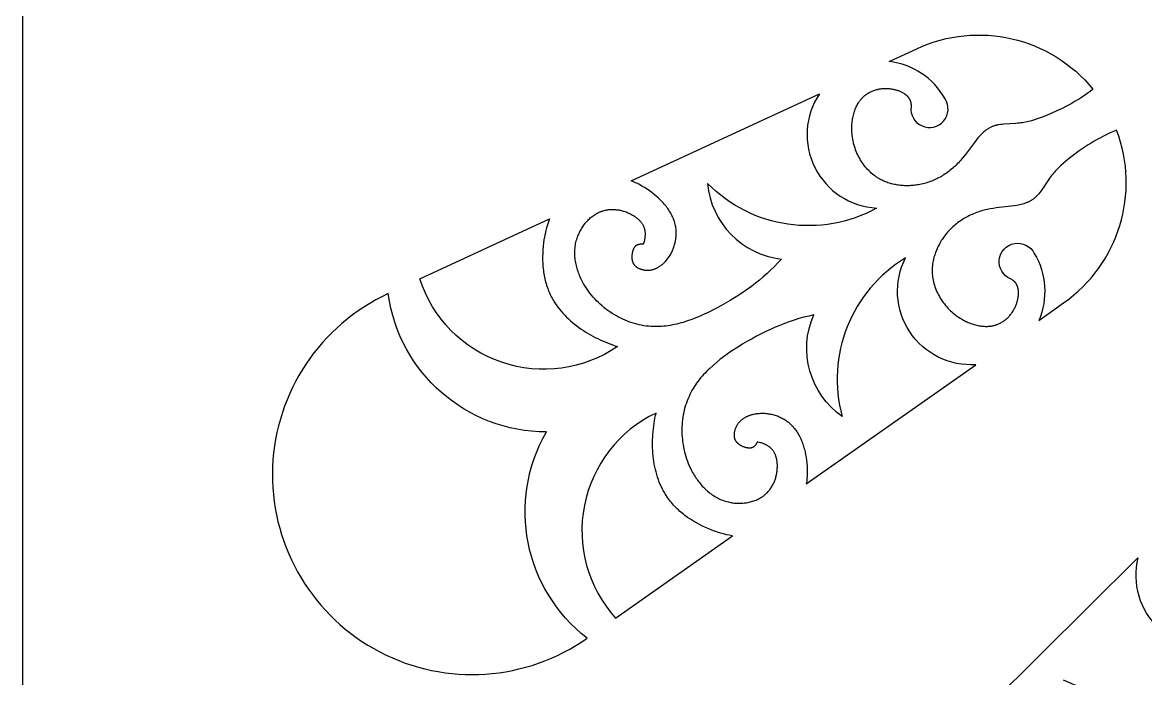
# Model space of a CAD drawing. Extents: x 55 to 271, y 60 to 279.
# Drawn here: x 54.8 to 108.2, y 109.6 to 140.7 of the extents above; entities that cross this region are included whole.
import ezdxf

# ---------------------------------------------------------------- set-up
doc = ezdxf.new("R2010")
doc.units = 0
doc.layers.get('0').update_dxf_attribs({"color": 1, "linetype": 'CONTINUOUS'})

msp = doc.modelspace()

# ---------------------------------------------------------------- linework, layer by layer
msp.add_lwpolyline([(54.848, 59.766), (270.707, 59.766), (270.707, 278.661), (54.848, 278.661)], close=True)
for points in [[(97.334, 139.485, -0.342621), (105.705, 137.559), (105.571, 137.456), (105.434, 137.357), (105.294, 137.26), (105.153, 137.166), (105.009, 137.074), (104.864, 136.986), (104.716, 136.901), (104.567, 136.818), (104.417, 136.738), (104.265, 136.661), (103.957, 136.514), (103.645, 136.378), (103.33, 136.251), (103.058, 136.152), (102.92, 136.106), (102.781, 136.064), (102.641, 136.027), (102.57, 136.01), (102.499, 135.994), (102.427, 135.98), (102.355, 135.967), (102.282, 135.956), (102.209, 135.946), (102.127, 135.938), (102.046, 135.931), (101.473, 135.897), (101.393, 135.889), (101.315, 135.88), (101.237, 135.869), (101.199, 135.862), (101.161, 135.854), (101.124, 135.846), (101.087, 135.837), (101.05, 135.827), (101.014, 135.817), (100.979, 135.805), (100.944, 135.792), (100.915, 135.781), (100.886, 135.769), (100.858, 135.756), (100.83, 135.742), (100.802, 135.728), (100.775, 135.713), (100.748, 135.697), (100.721, 135.681), (100.694, 135.664), (100.668, 135.646), (100.643, 135.628), (100.617, 135.61), (100.592, 135.59), (100.567, 135.57), (100.518, 135.529), (100.47, 135.486), (100.423, 135.441), (100.376, 135.395), (100.33, 135.346), (100.285, 135.296), (100.241, 135.245), (100.154, 135.139), (100.068, 135.029), (99.643, 134.454), (99.555, 134.341), (99.464, 134.231), (99.414, 134.173), (99.363, 134.116), (99.311, 134.061), (99.258, 134.006), (99.205, 133.953), (99.15, 133.901), (99.095, 133.851), (99.039, 133.801), (98.982, 133.753), (98.925, 133.706), (98.866, 133.661), (98.807, 133.617), (98.747, 133.574), (98.687, 133.532), (98.625, 133.492), (98.563, 133.453), (98.501, 133.416), (98.437, 133.38), (98.373, 133.345), (98.308, 133.312), (98.243, 133.28), (98.177, 133.25), (98.11, 133.221), (98.042, 133.193), (97.974, 133.168), (97.906, 133.143), (97.836, 133.121), (97.767, 133.099), (97.696, 133.08), (97.625, 133.062), (97.554, 133.045), (97.482, 133.03), (97.421, 133.019), (97.361, 133.009), (97.3, 133), (97.239, 132.993), (97.178, 132.986), (97.116, 132.981), (97.054, 132.977), (96.993, 132.974), (96.931, 132.972), (96.869, 132.971), (96.807, 132.972), (96.745, 132.974), (96.684, 132.977), (96.622, 132.982), (96.56, 132.987), (96.499, 132.994), (96.438, 133.003), (96.377, 133.012), (96.317, 133.023), (96.257, 133.035), (96.197, 133.049), (96.138, 133.064), (96.079, 133.08), (96.02, 133.098), (95.962, 133.117), (95.905, 133.137), (95.848, 133.159), (95.792, 133.182), (95.737, 133.206), (95.682, 133.232), (95.628, 133.26), (95.574, 133.288), (95.539, 133.309), (95.504, 133.33), (95.469, 133.351), (95.434, 133.374), (95.4, 133.397), (95.367, 133.42), (95.334, 133.444), (95.301, 133.469), (95.236, 133.52), (95.174, 133.574), (95.112, 133.63), (95.053, 133.688), (94.996, 133.748), (94.94, 133.81), (94.886, 133.874), (94.834, 133.939), (94.784, 134.007), (94.736, 134.076), (94.69, 134.147), (94.646, 134.22), (94.605, 134.294), (94.565, 134.369), (94.527, 134.446), (94.492, 134.524), (94.459, 134.603), (94.428, 134.684), (94.399, 134.765), (94.373, 134.848), (94.349, 134.931), (94.328, 135.015), (94.309, 135.1), (94.292, 135.186), (94.278, 135.272), (94.267, 135.359), (94.258, 135.446), (94.252, 135.533), (94.249, 135.595), (94.247, 135.657), (94.247, 135.718), (94.249, 135.78), (94.251, 135.842), (94.255, 135.903), (94.26, 135.964), (94.267, 136.025), (94.275, 136.086), (94.284, 136.146), (94.295, 136.206), (94.307, 136.265), (94.321, 136.324), (94.336, 136.382), (94.352, 136.44), (94.37, 136.496), (94.39, 136.552), (94.41, 136.607), (94.433, 136.662), (94.456, 136.715), (94.481, 136.767), (94.508, 136.818), (94.536, 136.868), (94.566, 136.916), (94.581, 136.94), (94.597, 136.964), (94.613, 136.987), (94.63, 137.01), (94.647, 137.032), (94.664, 137.054), (94.682, 137.076), (94.7, 137.098), (94.718, 137.119), (94.737, 137.139), (94.756, 137.159), (94.776, 137.179), (94.796, 137.199), (94.816, 137.218), (94.837, 137.236), (94.858, 137.254), (94.89, 137.281), (94.924, 137.306), (94.958, 137.33), (94.992, 137.353), (95.028, 137.375), (95.064, 137.397), (95.101, 137.417), (95.139, 137.436), (95.177, 137.454), (95.216, 137.471), (95.255, 137.487), (95.295, 137.502), (95.336, 137.516), (95.377, 137.529), (95.419, 137.54), (95.461, 137.551), (95.504, 137.561), (95.547, 137.569), (95.591, 137.576), (95.634, 137.582), (95.679, 137.587), (95.723, 137.591), (95.768, 137.594), (95.813, 137.596), (95.858, 137.596), (95.904, 137.595), (95.95, 137.593), (95.996, 137.59), (96.042, 137.586), (96.088, 137.58), (96.134, 137.574), (96.18, 137.566), (96.216, 137.559), (96.251, 137.551), (96.286, 137.543), (96.321, 137.534), (96.356, 137.524), (96.391, 137.514), (96.426, 137.502), (96.46, 137.49), (96.493, 137.478), (96.526, 137.464), (96.559, 137.45), (96.591, 137.435), (96.623, 137.419), (96.654, 137.403), (96.684, 137.386), (96.713, 137.368), (96.742, 137.349), (96.769, 137.33), (96.783, 137.32), (96.796, 137.309), (96.809, 137.299), (96.822, 137.288), (96.835, 137.278), (96.847, 137.267), (96.859, 137.256), (96.87, 137.244), (96.882, 137.233), (96.893, 137.221), (96.904, 137.209), (96.914, 137.197), (96.924, 137.185), (96.934, 137.172), (96.944, 137.16), (96.953, 137.147), (96.962, 137.134), (96.971, 137.12), (96.979, 137.107), (96.987, 137.093), (96.994, 137.079), (97.001, 137.065), (97.008, 137.051), (97.014, 137.037), (97.02, 137.022), (97.026, 137.007), (97.031, 136.992), (97.036, 136.977), (97.04, 136.962), (97.044, 136.947), (97.047, 136.932), (97.05, 136.917), (97.053, 136.901), (97.056, 136.886), (97.058, 136.87), (97.06, 136.855), (97.061, 136.839), (97.062, 136.823), (97.064, 136.792), (97.065, 136.76), (97.064, 136.729, 1.435159), (98.675, 137.1, 0.241668), (96.02, 138.876)], [(92.707, 137.34, 0.580389), (95.427, 131.91, -0.336677), (87.397, 133.082, 0.356742), (90.903, 129.488), (90.739, 129.31), (90.571, 129.136), (90.399, 128.968), (90.222, 128.804), (90.041, 128.644), (89.857, 128.489), (89.668, 128.337), (89.476, 128.19), (89.28, 128.047), (89.08, 127.908), (88.877, 127.773), (88.671, 127.641), (88.461, 127.513), (88.248, 127.389), (88.032, 127.268), (87.812, 127.15), (87.429, 126.955), (87.234, 126.863), (87.038, 126.776), (86.84, 126.693), (86.64, 126.616), (86.439, 126.545), (86.237, 126.48), (86.135, 126.451), (86.034, 126.424), (85.932, 126.399), (85.829, 126.375), (85.727, 126.354), (85.624, 126.336), (85.522, 126.319), (85.419, 126.305), (85.316, 126.294), (85.212, 126.285), (85.109, 126.279), (85.006, 126.276), (84.902, 126.275), (84.799, 126.278), (84.695, 126.283), (84.592, 126.291), (84.479, 126.304), (84.367, 126.321), (84.254, 126.341), (84.142, 126.365), (84.031, 126.392), (83.919, 126.423), (83.809, 126.457), (83.699, 126.494), (83.59, 126.535), (83.482, 126.579), (83.375, 126.626), (83.269, 126.676), (83.164, 126.73), (83.061, 126.786), (82.959, 126.846), (82.858, 126.908), (82.759, 126.973), (82.662, 127.041), (82.567, 127.112), (82.474, 127.185), (82.382, 127.261), (82.293, 127.339), (82.206, 127.42), (82.122, 127.504), (82.039, 127.59), (81.96, 127.678), (81.883, 127.769), (81.809, 127.861), (81.737, 127.956), (81.669, 128.053), (81.604, 128.153), (81.541, 128.254), (81.505, 128.316), (81.47, 128.379), (81.437, 128.442), (81.405, 128.506), (81.374, 128.571), (81.344, 128.637), (81.316, 128.702), (81.289, 128.769), (81.264, 128.835), (81.24, 128.903), (81.218, 128.97), (81.198, 129.038), (81.179, 129.106), (81.162, 129.175), (81.146, 129.243), (81.132, 129.312), (81.12, 129.382), (81.11, 129.451), (81.102, 129.52), (81.095, 129.59), (81.091, 129.66), (81.088, 129.729), (81.088, 129.799), (81.089, 129.869), (81.093, 129.938), (81.098, 130.008), (81.106, 130.077), (81.116, 130.146), (81.128, 130.215), (81.143, 130.284), (81.16, 130.352), (81.179, 130.42), (81.196, 130.475), (81.215, 130.53), (81.235, 130.584), (81.257, 130.638), (81.28, 130.692), (81.304, 130.745), (81.33, 130.797), (81.358, 130.849), (81.386, 130.9), (81.416, 130.95), (81.447, 131), (81.48, 131.049), (81.514, 131.097), (81.549, 131.144), (81.585, 131.19), (81.622, 131.234), (81.661, 131.278), (81.7, 131.32), (81.741, 131.362), (81.783, 131.402), (81.825, 131.44), (81.869, 131.477), (81.914, 131.513), (81.959, 131.547), (82.006, 131.579), (82.053, 131.61), (82.102, 131.639), (82.126, 131.653), (82.151, 131.667), (82.176, 131.68), (82.201, 131.692), (82.226, 131.704), (82.252, 131.716), (82.277, 131.727), (82.303, 131.737), (82.329, 131.748), (82.355, 131.757), (82.398, 131.771), (82.441, 131.785), (82.484, 131.796), (82.528, 131.807), (82.572, 131.816), (82.616, 131.824), (82.661, 131.83), (82.705, 131.835), (82.751, 131.84), (82.796, 131.842), (82.841, 131.844), (82.887, 131.844), (82.932, 131.843), (82.978, 131.841), (83.024, 131.838), (83.069, 131.834), (83.115, 131.828), (83.161, 131.821), (83.206, 131.813), (83.252, 131.804), (83.297, 131.794), (83.342, 131.783), (83.387, 131.77), (83.432, 131.756), (83.476, 131.742), (83.521, 131.726), (83.565, 131.709), (83.608, 131.691), (83.651, 131.672), (83.694, 131.652), (83.736, 131.631), (83.778, 131.609), (83.828, 131.58), (83.878, 131.55), (83.927, 131.518), (83.974, 131.485), (83.997, 131.468), (84.02, 131.45), (84.042, 131.432), (84.064, 131.414), (84.085, 131.395), (84.106, 131.376), (84.127, 131.357), (84.147, 131.337), (84.166, 131.317), (84.185, 131.297), (84.204, 131.276), (84.222, 131.254), (84.239, 131.233), (84.255, 131.211), (84.271, 131.189), (84.286, 131.166), (84.301, 131.143), (84.314, 131.12), (84.328, 131.096), (84.34, 131.072), (84.351, 131.047), (84.362, 131.023), (84.372, 130.997), (84.381, 130.972), (84.388, 130.949), (84.395, 130.925), (84.401, 130.902), (84.406, 130.878), (84.411, 130.854), (84.415, 130.829), (84.418, 130.805), (84.421, 130.78), (84.423, 130.755), (84.425, 130.73), (84.426, 130.705), (84.426, 130.68), (84.426, 130.655), (84.425, 130.63), (84.424, 130.604), (84.422, 130.579), (84.42, 130.554), (84.418, 130.529), (84.414, 130.503), (84.411, 130.478), (84.407, 130.453), (84.402, 130.428), (84.392, 130.378), (84.38, 130.329), (84.366, 130.28), (84.352, 130.233), (84.335, 130.186), (84.313, 130.188), (84.291, 130.19), (84.269, 130.191), (84.246, 130.191), (84.234, 130.191), (84.223, 130.19), (84.211, 130.19), (84.2, 130.189), (84.189, 130.188), (84.177, 130.187), (84.166, 130.185), (84.155, 130.183), (84.143, 130.181), (84.132, 130.179), (84.121, 130.177), (84.11, 130.174), (84.099, 130.171), (84.089, 130.168), (84.078, 130.164), (84.068, 130.161), (84.058, 130.157), (84.048, 130.152), (84.038, 130.148), (84.028, 130.143), (84.019, 130.138), (84.009, 130.132), (84.005, 130.129), (84, 130.127), (83.996, 130.124), (83.992, 130.121), (83.987, 130.117), (83.983, 130.114), (83.978, 130.11), (83.974, 130.107), (83.97, 130.103), (83.965, 130.099), (83.961, 130.096), (83.957, 130.092), (83.953, 130.088), (83.949, 130.084), (83.942, 130.075), (83.934, 130.067), (83.927, 130.058), (83.92, 130.049), (83.914, 130.04), (83.908, 130.03), (83.901, 130.02), (83.895, 130.01), (83.89, 130), (83.884, 129.989), (83.879, 129.979), (83.874, 129.968), (83.869, 129.957), (83.865, 129.946), (83.86, 129.934), (83.856, 129.923), (83.852, 129.911), (83.844, 129.888), (83.837, 129.864), (83.831, 129.84), (83.825, 129.815), (83.82, 129.791), (83.814, 129.755), (83.808, 129.719), (83.804, 129.683), (83.801, 129.647), (83.8, 129.629), (83.799, 129.612), (83.799, 129.594), (83.799, 129.576), (83.799, 129.559), (83.8, 129.541), (83.801, 129.524), (83.802, 129.507), (83.804, 129.49), (83.806, 129.473), (83.809, 129.456), (83.812, 129.439), (83.815, 129.423), (83.819, 129.406), (83.823, 129.39), (83.828, 129.375), (83.833, 129.359), (83.839, 129.344), (83.845, 129.328), (83.851, 129.313), (83.858, 129.299), (83.865, 129.284), (83.869, 129.277), (83.873, 129.27), (83.878, 129.263), (83.882, 129.256), (83.888, 129.247), (83.895, 129.237), (83.901, 129.228), (83.908, 129.219), (83.915, 129.21), (83.923, 129.201), (83.931, 129.192), (83.938, 129.184), (83.946, 129.175), (83.955, 129.167), (83.963, 129.159), (83.972, 129.151), (83.981, 129.144), (83.99, 129.136), (83.999, 129.128), (84.009, 129.121), (84.018, 129.114), (84.028, 129.107), (84.038, 129.1), (84.048, 129.094), (84.059, 129.087), (84.069, 129.081), (84.09, 129.069), (84.112, 129.057), (84.135, 129.046), (84.157, 129.036), (84.181, 129.026), (84.204, 129.017), (84.229, 129.008), (84.253, 129.001), (84.278, 128.994), (84.303, 128.987), (84.328, 128.981), (84.353, 128.976), (84.379, 128.971), (84.404, 128.967), (84.43, 128.964), (84.456, 128.962), (84.481, 128.96), (84.507, 128.958), (84.533, 128.958), (84.558, 128.958), (84.584, 128.958), (84.613, 128.96), (84.643, 128.963), (84.672, 128.966), (84.702, 128.97), (84.73, 128.976), (84.759, 128.982), (84.787, 128.988), (84.815, 128.996), (84.843, 129.004), (84.87, 129.014), (84.897, 129.024), (84.924, 129.034), (84.95, 129.046), (84.976, 129.058), (85.002, 129.071), (85.028, 129.084), (85.053, 129.098), (85.078, 129.113), (85.102, 129.128), (85.126, 129.144), (85.15, 129.16), (85.174, 129.177), (85.197, 129.195), (85.22, 129.213), (85.243, 129.231), (85.265, 129.25), (85.287, 129.269), (85.308, 129.289), (85.33, 129.309), (85.35, 129.33), (85.391, 129.372), (85.427, 129.413), (85.462, 129.454), (85.496, 129.496), (85.528, 129.539), (85.559, 129.584), (85.589, 129.629), (85.618, 129.675), (85.645, 129.722), (85.671, 129.769), (85.696, 129.818), (85.719, 129.866), (85.741, 129.916), (85.762, 129.966), (85.781, 130.017), (85.799, 130.068), (85.816, 130.12), (85.831, 130.172), (85.845, 130.224), (85.858, 130.276), (85.869, 130.329), (85.879, 130.382), (85.887, 130.435), (85.894, 130.489), (85.9, 130.542), (85.904, 130.595), (85.906, 130.648), (85.908, 130.702), (85.907, 130.755), (85.905, 130.807), (85.902, 130.86), (85.897, 130.912), (85.891, 130.964), (85.887, 130.996), (85.881, 131.027), (85.876, 131.058), (85.87, 131.089), (85.856, 131.15), (85.839, 131.211), (85.821, 131.272), (85.801, 131.331), (85.779, 131.39), (85.755, 131.449), (85.729, 131.507), (85.702, 131.564), (85.673, 131.62), (85.642, 131.676), (85.609, 131.731), (85.575, 131.786), (85.539, 131.84), (85.502, 131.893), (85.464, 131.945), (85.424, 131.997), (85.382, 132.048), (85.34, 132.099), (85.296, 132.148), (85.251, 132.197), (85.206, 132.245), (85.159, 132.293), (85.111, 132.339), (85.062, 132.385), (84.961, 132.474), (84.858, 132.561), (84.751, 132.644), (84.636, 132.728), (84.519, 132.808), (84.399, 132.884), (84.278, 132.956), (84.154, 133.024), (84.092, 133.056), (84.029, 133.087), (83.965, 133.116), (83.902, 133.145), (83.838, 133.172), (83.773, 133.198)], [(106.828, 135.615), (106.672, 135.55), (106.516, 135.481), (106.363, 135.409), (106.211, 135.333), (106.06, 135.254), (105.911, 135.172), (105.763, 135.088), (105.617, 135), (105.472, 134.91), (105.33, 134.817), (105.049, 134.624), (104.775, 134.422), (104.508, 134.212), (104.285, 134.026), (104.177, 133.929), (104.071, 133.83), (103.968, 133.727), (103.918, 133.675), (103.869, 133.621), (103.821, 133.566), (103.774, 133.509), (103.728, 133.452), (103.683, 133.393), (103.635, 133.327), (103.588, 133.26), (103.272, 132.781), (103.226, 132.715), (103.178, 132.652), (103.13, 132.591), (103.105, 132.561), (103.079, 132.532), (103.054, 132.504), (103.027, 132.476), (103.001, 132.45), (102.973, 132.424), (102.945, 132.399), (102.917, 132.375), (102.892, 132.355), (102.867, 132.337), (102.842, 132.318), (102.816, 132.301), (102.79, 132.284), (102.763, 132.268), (102.736, 132.252), (102.709, 132.238), (102.681, 132.223), (102.653, 132.209), (102.624, 132.196), (102.595, 132.183), (102.566, 132.171), (102.536, 132.159), (102.476, 132.137), (102.415, 132.117), (102.352, 132.099), (102.289, 132.082), (102.224, 132.067), (102.158, 132.053), (102.092, 132.04), (101.956, 132.017), (101.818, 131.998), (101.108, 131.918), (100.965, 131.898), (100.825, 131.874), (100.75, 131.86), (100.675, 131.844), (100.601, 131.827), (100.528, 131.808), (100.455, 131.788), (100.383, 131.767), (100.311, 131.745), (100.24, 131.721), (100.17, 131.696), (100.101, 131.669), (100.032, 131.641), (99.965, 131.612), (99.897, 131.582), (99.831, 131.55), (99.766, 131.517), (99.701, 131.483), (99.637, 131.447), (99.574, 131.41), (99.512, 131.372), (99.451, 131.333), (99.391, 131.292), (99.331, 131.25), (99.273, 131.206), (99.215, 131.161), (99.159, 131.115), (99.104, 131.068), (99.049, 131.02), (98.996, 130.97), (98.944, 130.919), (98.893, 130.866), (98.843, 130.813), (98.794, 130.758), (98.754, 130.711), (98.715, 130.663), (98.677, 130.615), (98.64, 130.566), (98.604, 130.516), (98.568, 130.466), (98.534, 130.414), (98.5, 130.362), (98.468, 130.31), (98.437, 130.256), (98.406, 130.202), (98.377, 130.148), (98.349, 130.093), (98.322, 130.037), (98.296, 129.981), (98.272, 129.925), (98.248, 129.868), (98.226, 129.81), (98.205, 129.752), (98.186, 129.694), (98.168, 129.636), (98.151, 129.577), (98.135, 129.518), (98.121, 129.458), (98.109, 129.399), (98.098, 129.339), (98.088, 129.279), (98.08, 129.218), (98.074, 129.158), (98.069, 129.098), (98.066, 129.037), (98.064, 128.977), (98.064, 128.936), (98.064, 128.895), (98.066, 128.854), (98.068, 128.813), (98.071, 128.772), (98.074, 128.731), (98.078, 128.69), (98.083, 128.649), (98.096, 128.568), (98.111, 128.487), (98.128, 128.406), (98.149, 128.326), (98.172, 128.246), (98.198, 128.167), (98.227, 128.088), (98.258, 128.01), (98.291, 127.933), (98.327, 127.857), (98.366, 127.782), (98.406, 127.707), (98.45, 127.634), (98.495, 127.562), (98.543, 127.491), (98.593, 127.421), (98.645, 127.353), (98.699, 127.286), (98.755, 127.221), (98.813, 127.157), (98.874, 127.094), (98.936, 127.034), (99, 126.975), (99.066, 126.918), (99.133, 126.862), (99.203, 126.809), (99.274, 126.758), (99.347, 126.709), (99.399, 126.675), (99.451, 126.643), (99.505, 126.612), (99.559, 126.583), (99.613, 126.554), (99.668, 126.527), (99.724, 126.501), (99.78, 126.476), (99.837, 126.453), (99.894, 126.431), (99.951, 126.41), (100.008, 126.391), (100.066, 126.373), (100.124, 126.357), (100.182, 126.343), (100.24, 126.33), (100.298, 126.319), (100.356, 126.309), (100.414, 126.301), (100.472, 126.295), (100.53, 126.291), (100.587, 126.288), (100.645, 126.288), (100.701, 126.289), (100.73, 126.291), (100.758, 126.293), (100.786, 126.295), (100.814, 126.298), (100.842, 126.301), (100.87, 126.305), (100.898, 126.31), (100.925, 126.315), (100.953, 126.32), (100.98, 126.326), (101.007, 126.333), (101.034, 126.34), (101.061, 126.347), (101.088, 126.355), (101.114, 126.364), (101.14, 126.373), (101.179, 126.388), (101.218, 126.404), (101.255, 126.422), (101.293, 126.44), (101.33, 126.46), (101.366, 126.481), (101.402, 126.502), (101.438, 126.525), (101.473, 126.55), (101.507, 126.575), (101.54, 126.601), (101.573, 126.628), (101.606, 126.657), (101.637, 126.686), (101.669, 126.716), (101.699, 126.747), (101.728, 126.78), (101.757, 126.813), (101.785, 126.847), (101.813, 126.882), (101.839, 126.917), (101.865, 126.954), (101.889, 126.991), (101.913, 127.03), (101.936, 127.069), (101.958, 127.109), (101.98, 127.149), (102, 127.19), (102.019, 127.232), (102.037, 127.275), (102.055, 127.319), (102.071, 127.363), (102.083, 127.397), (102.094, 127.431), (102.104, 127.466), (102.114, 127.501), (102.123, 127.536), (102.131, 127.571), (102.139, 127.607), (102.145, 127.642), (102.151, 127.678), (102.156, 127.713), (102.16, 127.749), (102.163, 127.784), (102.165, 127.819), (102.167, 127.854), (102.167, 127.889), (102.166, 127.923), (102.164, 127.957), (102.161, 127.991), (102.159, 128.008), (102.157, 128.024), (102.154, 128.041), (102.152, 128.057), (102.149, 128.073), (102.145, 128.089), (102.142, 128.105), (102.138, 128.121), (102.133, 128.137), (102.129, 128.152), (102.124, 128.168), (102.119, 128.183), (102.113, 128.198), (102.107, 128.213), (102.101, 128.227), (102.094, 128.242), (102.088, 128.256), (102.08, 128.27), (102.073, 128.284), (102.065, 128.297), (102.057, 128.311), (102.048, 128.324), (102.039, 128.337), (102.03, 128.35), (102.02, 128.362), (102.01, 128.374), (102, 128.386), (101.989, 128.398), (101.978, 128.409), (101.967, 128.42), (101.956, 128.43), (101.944, 128.441), (101.932, 128.451), (101.92, 128.461), (101.907, 128.47), (101.895, 128.48), (101.882, 128.489), (101.869, 128.498), (101.842, 128.515), (101.816, 128.531), (101.788, 128.547, -1.435159), (102.915, 129.756, -0.241668), (103.126, 126.569), (104.31, 127.402, 0.342621)], [(79.884, 131.395), (79.834, 131.259), (79.788, 131.12), (79.747, 130.979), (79.71, 130.837), (79.678, 130.694), (79.649, 130.549), (79.624, 130.403), (79.604, 130.257), (79.585, 130.093), (79.571, 129.929), (79.562, 129.765), (79.558, 129.601), (79.559, 129.437), (79.565, 129.274), (79.577, 129.112), (79.586, 129.031), (79.595, 128.951), (79.606, 128.87), (79.619, 128.791), (79.632, 128.712), (79.648, 128.633), (79.665, 128.554), (79.683, 128.476), (79.703, 128.399), (79.725, 128.322), (79.748, 128.246), (79.773, 128.17), (79.799, 128.095), (79.827, 128.021), (79.857, 127.948), (79.888, 127.875), (79.922, 127.803), (79.956, 127.732), (79.985, 127.677), (80.014, 127.622), (80.044, 127.568), (80.076, 127.515), (80.108, 127.462), (80.141, 127.41), (80.21, 127.307), (80.283, 127.206), (80.36, 127.107), (80.439, 127.01), (80.522, 126.915), (80.609, 126.823), (80.698, 126.732), (80.789, 126.644), (80.884, 126.558), (80.981, 126.475), (81.08, 126.393), (81.182, 126.314), (81.286, 126.237), (81.391, 126.163), (81.499, 126.09), (81.608, 126.02), (81.719, 125.953), (81.831, 125.888), (81.945, 125.825), (82.059, 125.764), (82.175, 125.707), (82.291, 125.651), (82.409, 125.598), (82.526, 125.547), (82.645, 125.499), (82.763, 125.454), (82.882, 125.411), (83.001, 125.371), (83.119, 125.333, -0.50165), (73.724, 128.54)], [(100.139, 124.468, -0.580389), (96.797, 129.538, 0.336677), (93.796, 121.998, -0.356742), (92.437, 126.832), (92.201, 126.779), (91.966, 126.72), (91.734, 126.655), (91.504, 126.584), (91.275, 126.507), (91.048, 126.425), (90.823, 126.337), (90.599, 126.244), (90.378, 126.146), (90.157, 126.043), (89.939, 125.934), (89.721, 125.821), (89.506, 125.704), (89.291, 125.581), (89.078, 125.455), (88.867, 125.324), (88.506, 125.089), (88.329, 124.966), (88.155, 124.84), (87.984, 124.71), (87.818, 124.576), (87.656, 124.437), (87.499, 124.294), (87.423, 124.221), (87.348, 124.146), (87.276, 124.071), (87.204, 123.994), (87.135, 123.916), (87.067, 123.836), (87.002, 123.755), (86.938, 123.673), (86.877, 123.59), (86.818, 123.505), (86.761, 123.418), (86.706, 123.33), (86.654, 123.241), (86.604, 123.15), (86.557, 123.058), (86.513, 122.964), (86.468, 122.86), (86.426, 122.754), (86.387, 122.647), (86.351, 122.538), (86.319, 122.428), (86.29, 122.316), (86.265, 122.203), (86.242, 122.089), (86.223, 121.975), (86.207, 121.859), (86.194, 121.743), (86.185, 121.626), (86.179, 121.508), (86.176, 121.391), (86.176, 121.273), (86.18, 121.154), (86.187, 121.036), (86.197, 120.918), (86.211, 120.8), (86.228, 120.683), (86.248, 120.566), (86.271, 120.449), (86.298, 120.333), (86.328, 120.218), (86.361, 120.104), (86.398, 119.991), (86.438, 119.879), (86.481, 119.769), (86.528, 119.659), (86.577, 119.552), (86.631, 119.446), (86.687, 119.341), (86.723, 119.279), (86.76, 119.217), (86.798, 119.156), (86.838, 119.096), (86.878, 119.037), (86.92, 118.979), (86.963, 118.922), (87.007, 118.865), (87.052, 118.81), (87.098, 118.756), (87.146, 118.703), (87.194, 118.651), (87.244, 118.601), (87.295, 118.552), (87.347, 118.504), (87.399, 118.457), (87.453, 118.412), (87.508, 118.369), (87.564, 118.327), (87.621, 118.287), (87.679, 118.248), (87.738, 118.211), (87.798, 118.176), (87.86, 118.142), (87.921, 118.11), (87.984, 118.081), (88.048, 118.053), (88.113, 118.027), (88.179, 118.003), (88.246, 117.981), (88.313, 117.961), (88.382, 117.944), (88.438, 117.931), (88.495, 117.92), (88.552, 117.91), (88.61, 117.902), (88.668, 117.895), (88.726, 117.89), (88.784, 117.887), (88.843, 117.884), (88.901, 117.884), (88.96, 117.884), (89.019, 117.887), (89.077, 117.89), (89.135, 117.896), (89.194, 117.903), (89.251, 117.911), (89.309, 117.921), (89.366, 117.932), (89.422, 117.945), (89.478, 117.96), (89.534, 117.976), (89.589, 117.994), (89.643, 118.013), (89.696, 118.034), (89.748, 118.057), (89.799, 118.081), (89.85, 118.106), (89.899, 118.134), (89.924, 118.148), (89.948, 118.163), (89.971, 118.178), (89.995, 118.193), (90.018, 118.209), (90.04, 118.225), (90.063, 118.242), (90.085, 118.259), (90.107, 118.276), (90.128, 118.294), (90.162, 118.324), (90.195, 118.355), (90.226, 118.386), (90.257, 118.419), (90.287, 118.452), (90.316, 118.487), (90.344, 118.522), (90.371, 118.558), (90.397, 118.595), (90.422, 118.633), (90.446, 118.672), (90.469, 118.711), (90.491, 118.751), (90.512, 118.791), (90.532, 118.833), (90.551, 118.874), (90.569, 118.917), (90.586, 118.96), (90.602, 119.003), (90.617, 119.047), (90.631, 119.092), (90.644, 119.136), (90.655, 119.182), (90.666, 119.227), (90.675, 119.273), (90.684, 119.319), (90.691, 119.366), (90.697, 119.412), (90.702, 119.459), (90.706, 119.506), (90.709, 119.553), (90.711, 119.601), (90.711, 119.659), (90.71, 119.717), (90.707, 119.775), (90.702, 119.832), (90.698, 119.861), (90.695, 119.889), (90.69, 119.917), (90.685, 119.946), (90.68, 119.973), (90.674, 120.001), (90.667, 120.029), (90.66, 120.056), (90.653, 120.083), (90.644, 120.109), (90.635, 120.136), (90.626, 120.162), (90.616, 120.187), (90.605, 120.213), (90.594, 120.238), (90.582, 120.262), (90.569, 120.286), (90.556, 120.31), (90.541, 120.333), (90.527, 120.356), (90.511, 120.378), (90.495, 120.399), (90.478, 120.42), (90.461, 120.441), (90.444, 120.459), (90.427, 120.476), (90.41, 120.493), (90.392, 120.51), (90.373, 120.526), (90.354, 120.542), (90.335, 120.557), (90.315, 120.572), (90.294, 120.586), (90.274, 120.6), (90.252, 120.613), (90.231, 120.626), (90.209, 120.639), (90.187, 120.651), (90.164, 120.662), (90.142, 120.673), (90.119, 120.684), (90.095, 120.695), (90.072, 120.704), (90.048, 120.714), (90.024, 120.723), (90, 120.732), (89.952, 120.747), (89.904, 120.762), (89.855, 120.774), (89.806, 120.785), (89.757, 120.795), (89.748, 120.775), (89.739, 120.754), (89.728, 120.734), (89.717, 120.715), (89.711, 120.705), (89.705, 120.695), (89.699, 120.685), (89.692, 120.676), (89.686, 120.667), (89.679, 120.657), (89.672, 120.648), (89.665, 120.639), (89.657, 120.631), (89.65, 120.622), (89.642, 120.614), (89.634, 120.606), (89.626, 120.598), (89.618, 120.59), (89.61, 120.583), (89.602, 120.576), (89.593, 120.569), (89.584, 120.562), (89.575, 120.556), (89.566, 120.55), (89.557, 120.544), (89.548, 120.539), (89.543, 120.537), (89.538, 120.534), (89.534, 120.532), (89.529, 120.53), (89.524, 120.527), (89.519, 120.525), (89.513, 120.523), (89.508, 120.521), (89.503, 120.519), (89.498, 120.518), (89.492, 120.516), (89.487, 120.514), (89.481, 120.513), (89.476, 120.511), (89.465, 120.509), (89.454, 120.507), (89.443, 120.505), (89.431, 120.504), (89.42, 120.503), (89.408, 120.502), (89.397, 120.502), (89.385, 120.502), (89.374, 120.502), (89.362, 120.502), (89.35, 120.503), (89.338, 120.504), (89.326, 120.505), (89.314, 120.507), (89.302, 120.509), (89.29, 120.511), (89.278, 120.513), (89.254, 120.518), (89.23, 120.524), (89.205, 120.531), (89.181, 120.538), (89.157, 120.546), (89.123, 120.558), (89.089, 120.572), (89.056, 120.586), (89.024, 120.601), (89.008, 120.609), (88.992, 120.618), (88.976, 120.626), (88.961, 120.635), (88.946, 120.644), (88.931, 120.653), (88.917, 120.663), (88.903, 120.673), (88.889, 120.683), (88.875, 120.693), (88.862, 120.704), (88.849, 120.715), (88.836, 120.726), (88.824, 120.737), (88.812, 120.749), (88.801, 120.761), (88.79, 120.773), (88.779, 120.786), (88.769, 120.798), (88.76, 120.812), (88.75, 120.825), (88.742, 120.838), (88.737, 120.845), (88.733, 120.852), (88.729, 120.859), (88.726, 120.867), (88.72, 120.877), (88.716, 120.887), (88.711, 120.898), (88.706, 120.908), (88.702, 120.919), (88.698, 120.93), (88.695, 120.941), (88.691, 120.952), (88.688, 120.963), (88.685, 120.974), (88.682, 120.986), (88.68, 120.997), (88.677, 121.009), (88.675, 121.021), (88.674, 121.032), (88.672, 121.044), (88.671, 121.056), (88.669, 121.068), (88.669, 121.08), (88.668, 121.092), (88.667, 121.104), (88.667, 121.117), (88.667, 121.141), (88.668, 121.166), (88.67, 121.191), (88.672, 121.216), (88.676, 121.241), (88.68, 121.266), (88.684, 121.291), (88.69, 121.316), (88.696, 121.341), (88.703, 121.366), (88.71, 121.39), (88.718, 121.415), (88.727, 121.439), (88.737, 121.464), (88.747, 121.487), (88.757, 121.511), (88.768, 121.534), (88.78, 121.557), (88.792, 121.58), (88.805, 121.602), (88.818, 121.623), (88.835, 121.648), (88.852, 121.673), (88.869, 121.697), (88.888, 121.72), (88.907, 121.742), (88.926, 121.764), (88.946, 121.785), (88.967, 121.805), (88.988, 121.825), (89.01, 121.844), (89.032, 121.862), (89.054, 121.88), (89.077, 121.897), (89.101, 121.914), (89.125, 121.93), (89.149, 121.945), (89.174, 121.96), (89.199, 121.974), (89.225, 121.988), (89.25, 122.001), (89.277, 122.013), (89.303, 122.025), (89.33, 122.037), (89.357, 122.048), (89.384, 122.058), (89.412, 122.068), (89.439, 122.077), (89.467, 122.086), (89.495, 122.094), (89.524, 122.102), (89.581, 122.116), (89.634, 122.127), (89.687, 122.136), (89.74, 122.144), (89.794, 122.151), (89.848, 122.156), (89.902, 122.159), (89.956, 122.161), (90.01, 122.161), (90.064, 122.16), (90.118, 122.157), (90.173, 122.153), (90.227, 122.147), (90.28, 122.14), (90.334, 122.131), (90.387, 122.121), (90.44, 122.11), (90.493, 122.097), (90.545, 122.083), (90.597, 122.068), (90.648, 122.051), (90.699, 122.033), (90.749, 122.014), (90.799, 121.993), (90.848, 121.971), (90.896, 121.948), (90.944, 121.924), (90.99, 121.898), (91.036, 121.872), (91.081, 121.844), (91.125, 121.815), (91.167, 121.784), (91.209, 121.753), (91.234, 121.733), (91.259, 121.713), (91.283, 121.693), (91.306, 121.672), (91.353, 121.629), (91.397, 121.585), (91.441, 121.539), (91.482, 121.491), (91.522, 121.443), (91.561, 121.393), (91.598, 121.342), (91.634, 121.289), (91.668, 121.236), (91.701, 121.181), (91.733, 121.125), (91.763, 121.068), (91.792, 121.01), (91.819, 120.952), (91.845, 120.892), (91.87, 120.832), (91.894, 120.77), (91.916, 120.708), (91.937, 120.646), (91.957, 120.582), (91.976, 120.519), (91.993, 120.454), (92.01, 120.389), (92.025, 120.324), (92.052, 120.192), (92.075, 120.06), (92.094, 119.926), (92.109, 119.784), (92.12, 119.643), (92.126, 119.501), (92.127, 119.36), (92.124, 119.219), (92.121, 119.149), (92.116, 119.079), (92.11, 119.009), (92.103, 118.94), (92.095, 118.87), (92.085, 118.802)], [(81.672, 111.475, -0.374766), (79.742, 121.273, -0.374766), (72.222, 127.843, 1.076356), (81.423, 111.301)], [(88.579, 116.335), (88.436, 116.36), (88.293, 116.39), (88.151, 116.424), (88.009, 116.464), (87.868, 116.507), (87.729, 116.555), (87.59, 116.606), (87.453, 116.661), (87.302, 116.727), (87.153, 116.797), (87.006, 116.871), (86.862, 116.95), (86.721, 117.033), (86.583, 117.12), (86.448, 117.211), (86.382, 117.259), (86.317, 117.307), (86.254, 117.357), (86.191, 117.407), (86.129, 117.459), (86.069, 117.512), (86.009, 117.566), (85.951, 117.621), (85.894, 117.677), (85.838, 117.734), (85.784, 117.792), (85.731, 117.851), (85.679, 117.912), (85.629, 117.973), (85.58, 118.035), (85.533, 118.099), (85.487, 118.164), (85.442, 118.23), (85.409, 118.281), (85.376, 118.334), (85.345, 118.387), (85.314, 118.441), (85.285, 118.495), (85.256, 118.55), (85.201, 118.662), (85.15, 118.776), (85.103, 118.891), (85.059, 119.009), (85.018, 119.128), (84.981, 119.249), (84.948, 119.371), (84.917, 119.495), (84.89, 119.619), (84.866, 119.745), (84.845, 119.872), (84.827, 120), (84.813, 120.128), (84.801, 120.257), (84.792, 120.386), (84.786, 120.516), (84.783, 120.645), (84.783, 120.775), (84.785, 120.905), (84.79, 121.034), (84.798, 121.163), (84.808, 121.292), (84.821, 121.42), (84.836, 121.547), (84.853, 121.674), (84.873, 121.799), (84.895, 121.923), (84.92, 122.047), (84.946, 122.168, 0.50165), (83.026, 112.428)]]:
    msp.add_lwpolyline(points, format="xyb", close=True)
msp.add_lwpolyline([(100.856, 108.349), (107.834, 115.297, 0.580389), (112.247, 111.125, -0.336677), (104.301, 109.479, 0.356742)], format="xyb")

doc.saveas('drawing.dxf')
